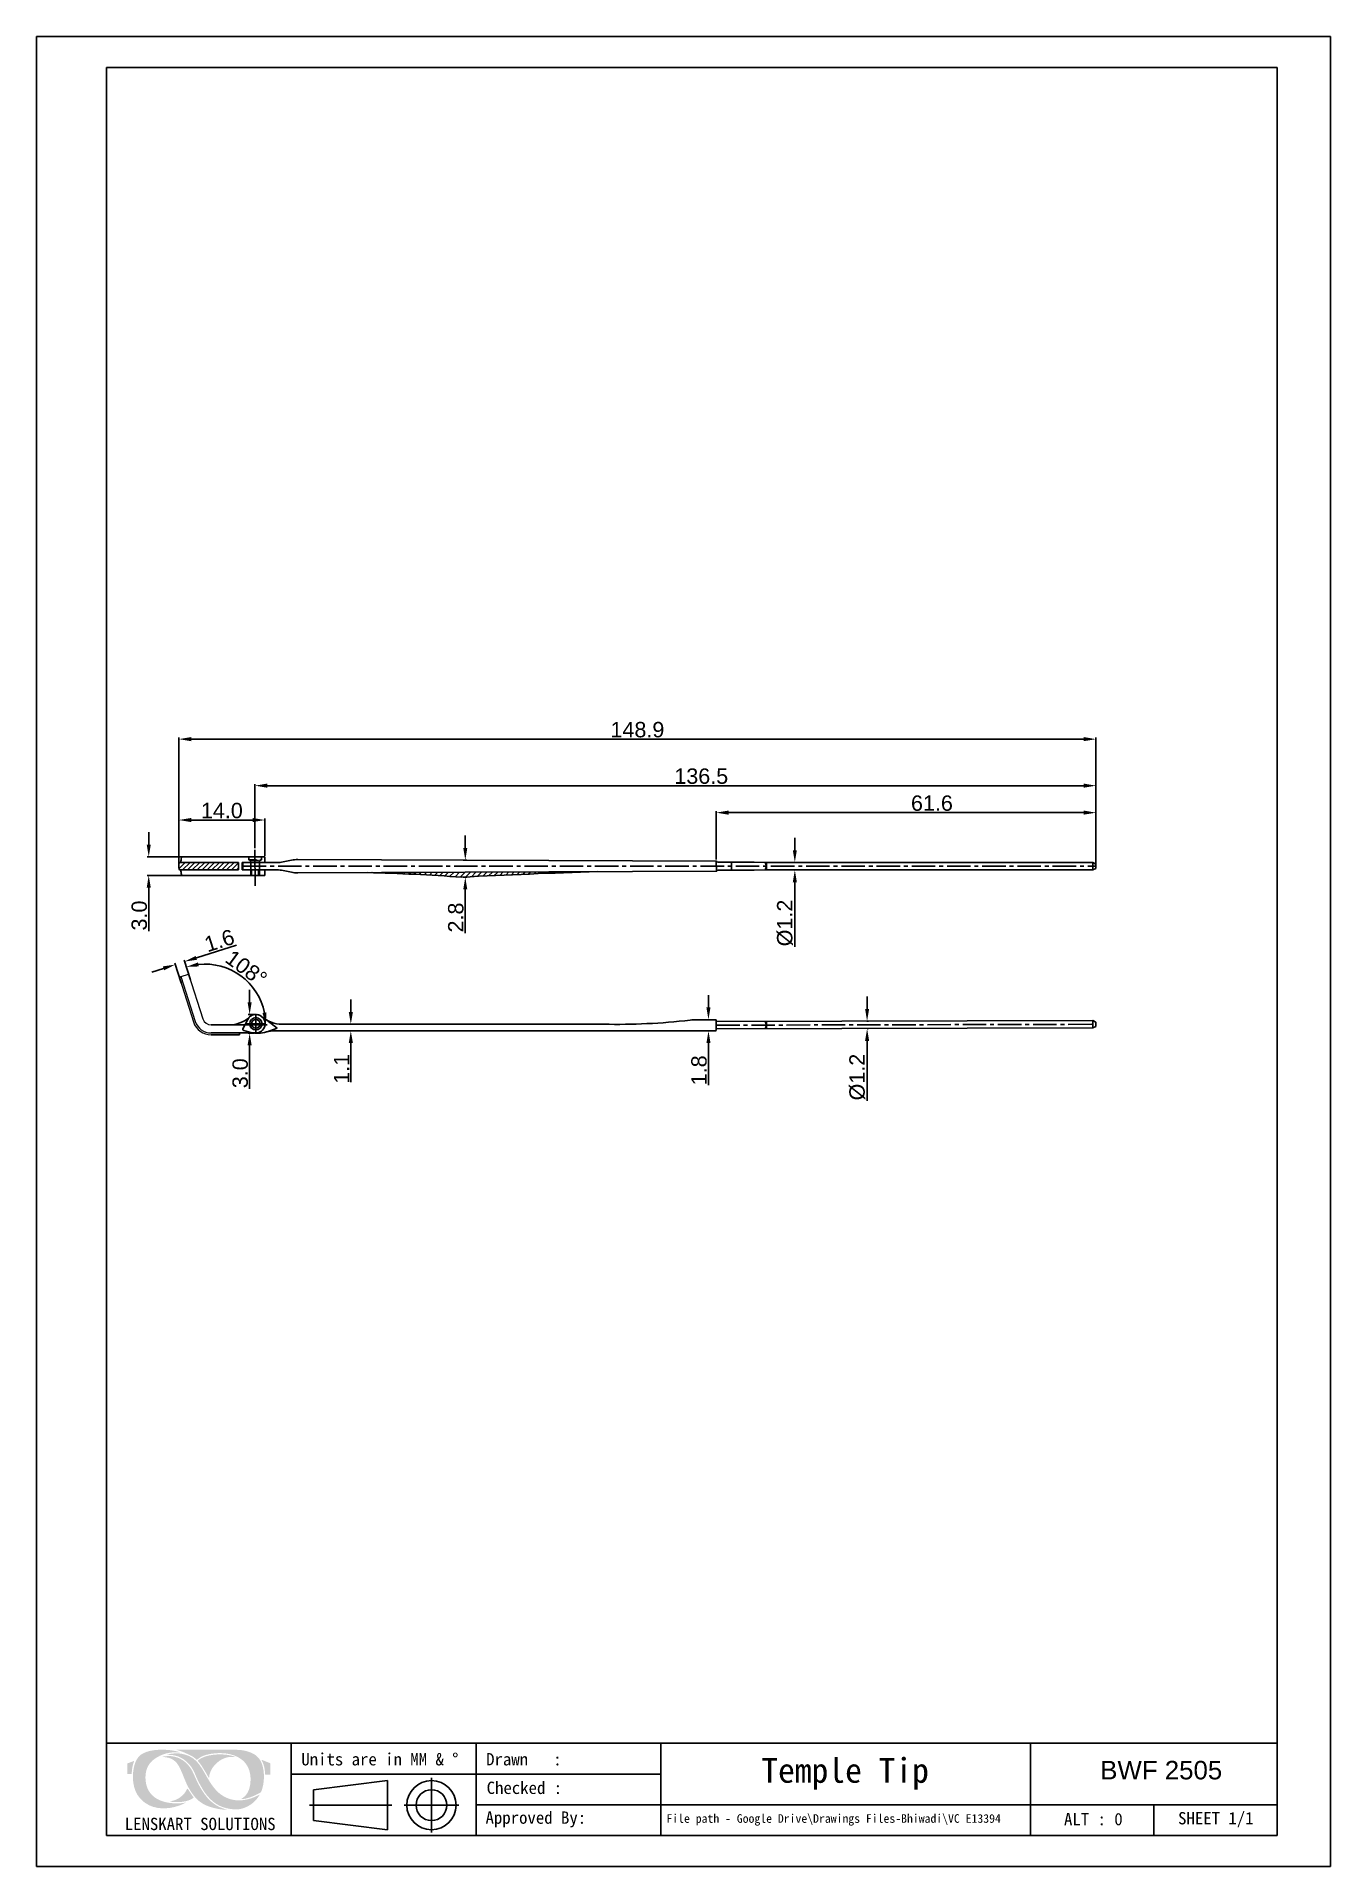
# Model space of a CAD drawing. Header units: inches. Extents: x 46 to 256, y -113 to 184.
import ezdxf

# ---------------------------------------------------------------- set-up
doc = ezdxf.new("R2010")
doc.units = ezdxf.units.IN
doc.header["$MEASUREMENT"] = 0
for name, pattern in [('CENTER2', [28.575, 19.05, -3.175, 3.175, -3.175]), ('HIDDEN', [9.525, 6.35, -3.175]), ('HIDDEN2', [0.1875, 0.125, -0.0625])]:
    doc.linetypes.add(name, pattern=pattern)
for name, color, linetype in [('Center Line', 2, 'CENTER2'), ('Dimension', 3, 'Continuous'), ('Hidden Line', 1, 'HIDDEN2'), ('图框-线条', 7, 'Continuous')]:
    doc.layers.add(name, color=color, linetype=linetype)
doc.layers.add('绘图层', color=7, linetype='Continuous', lineweight=15)
doc.styles.get("Standard").update_dxf_attribs({"font": 'arial.ttf'})
doc.styles.add('宋体', font='SimSun.ttf')
doc.dimstyles.get("Standard").update_dxf_attribs({"dimtxt": 0.18, "dimasz": 0.18, "dimexe": 0.18, "dimexo": 0.0625, "dimgap": 0.09, "dimtad": 0, "dimtih": 1, "dimtoh": 1, "dimdec": 4, "dimzin": 0, "dimdsep": 46, "dimtxsty": 'Standard', "dimcen": 0.09, "dimadec": 0, "dimazin": 0, "dimtfac": 1, "dimtdec": 4, "dimtofl": 0, "dimtmove": 0, "dimatfit": 3, "dimfxl": 1, "dimtolj": 1, "dimtzin": 0, "dimarcsym": 0})
doc.dimstyles.new('Standard$0', dxfattribs={"dimtxt": 2.3, "dimasz": 2, "dimexe": 1, "dimexo": 1, "dimgap": 1, "dimtad": 1, "dimdec": 1, "dimzin": 0, "dimdsep": 46, "dimtxsty": 'Standard', "dimcen": 0, "dimclrd": 4, "dimclre": 4, "dimclrt": 4, "dimadec": 1, "dimazin": 0, "dimtfac": 1, "dimtdec": 1, "dimtofl": 0, "dimtmove": 0, "dimatfit": 0, "dimfxl": 1, "dimtfillclr": 256, "dimtolj": 1, "dimtzin": 0, "dimlwd": -1, "dimlwe": -1, "dimarcsym": 1})

# ---------------------------------------------------------------- blocks, each defined once
blk = doc.blocks.new('*D22')
at = {"layer": 'Defpoints', "color": 0, "transparency": 16777216}
for p in [(217.6, 57.68), (155.97, 49.84, -1.58), (217.6, 48.99, -1.58)]:
    blk.add_point(p, dxfattribs=at)
at = {"layer": 'Dimension', "color": 3, "transparency": 16777216}
for p, q in [((155.97, 50.09), (155.97, 57.93)), ((157.97, 57.68), (215.6, 57.68)), ((217.6, 49.24), (217.6, 57.93))]:
    blk.add_line(p, q, dxfattribs=at)
for points in [[(157.97, 58.02), (157.97, 57.35), (155.97, 57.68)], [(215.6, 58.02), (215.6, 57.35), (217.6, 57.68)]]:
    blk.add_solid(points, dxfattribs=at)
at = {"layer": 'Dimension', "transparency": 16777216, "insert": (190.97, 59.21), "char_height": 2.5, "attachment_point": 5}
blk.add_mtext('\\A1;61.6', dxfattribs=at)
blk = doc.blocks.new('*D23')
at = {"layer": 'Defpoints', "color": 0, "transparency": 16777216}
for p in [(81.09, 62.06), (81.09, 51.65, -418.93), (217.6, 48.99, -293.95)]:
    blk.add_point(p, dxfattribs=at)
at = {"layer": 'Dimension', "color": 3, "transparency": 16777216}
for p, q in [((81.09, 51.9), (81.09, 62.31)), ((215.6, 62.06), (83.09, 62.06)), ((217.6, 49.24), (217.6, 62.31))]:
    blk.add_line(p, q, dxfattribs=at)
for points in [[(83.09, 62.4), (83.09, 61.73), (81.09, 62.06)], [(215.6, 62.4), (215.6, 61.73), (217.6, 62.06)]]:
    blk.add_solid(points, dxfattribs=at)
at = {"layer": 'Dimension', "transparency": 16777216, "insert": (153.53, 63.59), "char_height": 2.5, "attachment_point": 5}
blk.add_mtext('\\A1;136.5', dxfattribs=at)
blk = doc.blocks.new('*D21')
at = {"layer": 'Defpoints', "color": 0, "transparency": 16777216}
for p in [(165.69, 48.39), (165.73, 49.59), (168.72, 48.39)]:
    blk.add_point(p, dxfattribs=at)
at = {"layer": 'Dimension', "color": 3, "transparency": 16777216}
for p, q in [((168.72, 51.59), (168.72, 53.59)), ((165.94, 48.39), (168.97, 48.39)), ((165.98, 49.59), (168.97, 49.59)), ((168.72, 46.39), (168.72, 35.9))]:
    blk.add_line(p, q, dxfattribs=at)
for points in [[(168.39, 51.59), (169.05, 51.59), (168.72, 49.59)], [(168.39, 46.39), (169.05, 46.39), (168.72, 48.39)]]:
    blk.add_solid(points, dxfattribs=at)
at = {"layer": 'Dimension', "transparency": 16777216, "insert": (167.12, 39.77), "char_height": 2.5, "attachment_point": 5, "rotation": 90}
blk.add_mtext('\\A1;%%c1.2', dxfattribs=at)
blk = doc.blocks.new('*D24')
at = {"layer": 'Defpoints', "color": 0, "transparency": 16777216}
for p in [(217.6, 69.61), (68.74, 49, 293.95), (217.6, 48.99, 293.95)]:
    blk.add_point(p, dxfattribs=at)
at = {"layer": 'Dimension', "color": 3, "transparency": 16777216}
for p, q in [((68.74, 49.25), (68.74, 69.86)), ((70.74, 69.61), (215.6, 69.61)), ((217.6, 49.24), (217.6, 69.86))]:
    blk.add_line(p, q, dxfattribs=at)
for points in [[(70.74, 69.95), (70.74, 69.28), (68.74, 69.61)], [(215.6, 69.95), (215.6, 69.28), (217.6, 69.61)]]:
    blk.add_solid(points, dxfattribs=at)
at = {"layer": 'Dimension', "transparency": 16777216, "insert": (143.17, 71.14), "char_height": 2.5, "attachment_point": 5}
blk.add_mtext('\\A1;148.9', dxfattribs=at)
blk = doc.blocks.new('*U18')
at = {"layer": 'Center Line', "color": 0, "ltscale": 3, "transparency": 16777216}
for p, q in [((-0.82, 0), (-0.14, 0)), ((0, 0.14), (0, 0.82)), ((0.14, 0), (0.82, 0)), ((0, -0.82), (0, -0.14))]:
    blk.add_line(p, q, dxfattribs=at)
at = {"layer": 'Center Line', "color": 0, "linetype": 'Continuous', "ltscale": 3, "transparency": 16777216}
for p, q in [((-0.07, 0), (0.07, 0)), ((0, -0.07), (0, 0.07))]:
    blk.add_line(p, q, dxfattribs=at)
blk = doc.blocks.new('*U20')
at = {"layer": 'Center Line', "color": 0, "ltscale": 3, "transparency": 16777216}
for p, q in [((-1.62, 0), (-0.3, 0)), ((0, 0.3), (0, 1.62)), ((0.3, 0), (1.62, 0)), ((0, -1.62), (0, -0.3))]:
    blk.add_line(p, q, dxfattribs=at)
at = {"layer": 'Center Line', "color": 0, "linetype": 'Continuous', "ltscale": 3, "transparency": 16777216}
for p, q in [((-0.15, 0), (0.15, 0)), ((0, -0.15), (0, 0.15))]:
    blk.add_line(p, q, dxfattribs=at)
blk = doc.blocks.new('*D25')
at = {"layer": 'Defpoints', "color": 0, "transparency": 16777216}
for p in [(93.01, 23.34, 295.53), (93.01, 22.27, 295.53), (96.65, 22.27)]:
    blk.add_point(p, dxfattribs=at)
at = {"layer": 'Dimension', "color": 3, "transparency": 16777216}
for p, q in [((96.65, 25.34), (96.65, 27.34)), ((93.26, 23.34), (96.9, 23.34)), ((93.26, 22.27), (96.9, 22.27)), ((96.65, 20.27), (96.65, 13.93))]:
    blk.add_line(p, q, dxfattribs=at)
for points in [[(96.32, 25.34), (96.99, 25.34), (96.65, 23.34)], [(96.32, 20.27), (96.99, 20.27), (96.65, 22.27)]]:
    blk.add_solid(points, dxfattribs=at)
at = {"layer": 'Dimension', "transparency": 16777216, "insert": (95.15, 16.1), "char_height": 2.5, "attachment_point": 5, "rotation": 90}
blk.add_mtext('\\A1;1.1', dxfattribs=at)
blk = doc.blocks.new('*D26')
at = {"layer": 'Defpoints', "color": 0, "transparency": 16777216}
for p in [(155.26, 24.07, 295.53), (154.7, 22.27), (155.26, 22.27, 295.53)]:
    blk.add_point(p, dxfattribs=at)
at = {"layer": 'Dimension', "color": 3, "transparency": 16777216}
for p, q in [((154.7, 26.07), (154.7, 28.07)), ((155.01, 24.07), (154.45, 24.07)), ((155.01, 22.27), (154.45, 22.27)), ((154.7, 20.27), (154.7, 13.45))]:
    blk.add_line(p, q, dxfattribs=at)
for points in [[(154.37, 26.07), (155.03, 26.07), (154.7, 24.07)], [(154.37, 20.27), (155.03, 20.27), (154.7, 22.27)]]:
    blk.add_solid(points, dxfattribs=at)
at = {"layer": 'Dimension', "transparency": 16777216, "insert": (153.17, 15.86), "char_height": 2.5, "attachment_point": 5, "rotation": 90}
blk.add_mtext('\\A1;1.8', dxfattribs=at)
blk = doc.blocks.new('*D27')
at = {"layer": 'Defpoints', "color": 0, "transparency": 16777216}
for p in [(180.18, 23.83, 295.53), (180.19, 22.63, 295.53), (180.45, 22.63)]:
    blk.add_point(p, dxfattribs=at)
at = {"layer": 'Dimension', "color": 3, "transparency": 16777216}
for p, q in [((180.45, 25.83), (180.45, 27.83)), ((180.43, 23.83), (180.7, 23.83)), ((180.44, 22.63), (180.7, 22.63)), ((180.45, 20.63), (180.45, 10.89))]:
    blk.add_line(p, q, dxfattribs=at)
for points in [[(180.12, 25.83), (180.78, 25.83), (180.45, 23.83)], [(180.12, 20.63), (180.78, 20.63), (180.45, 22.63)]]:
    blk.add_solid(points, dxfattribs=at)
at = {"layer": 'Dimension', "transparency": 16777216, "insert": (178.86, 14.76), "char_height": 2.5, "attachment_point": 5, "rotation": 90}
blk.add_mtext('\\A1;%%c1.2', dxfattribs=at)
blk = doc.blocks.new('*D28')
at = {"layer": 'Defpoints', "color": 0, "transparency": 16777216}
for p in [(81.24, 24.92, 295.53), (80.23, 21.9), (81.24, 21.9, 295.53)]:
    blk.add_point(p, dxfattribs=at)
at = {"layer": 'Dimension', "color": 3, "transparency": 16777216}
for p, q in [((80.23, 26.92), (80.23, 28.92)), ((80.99, 24.92), (79.98, 24.92)), ((80.99, 21.9), (79.98, 21.9)), ((80.23, 19.9), (80.23, 12.86))]:
    blk.add_line(p, q, dxfattribs=at)
for points in [[(79.89, 26.92), (80.56, 26.92), (80.23, 24.92)], [(79.89, 19.9), (80.56, 19.9), (80.23, 21.9)]]:
    blk.add_solid(points, dxfattribs=at)
at = {"layer": 'Dimension', "transparency": 16777216, "insert": (78.7, 15.38), "char_height": 2.5, "attachment_point": 5, "rotation": 90}
blk.add_mtext('\\A1;3.0', dxfattribs=at)
blk = doc.blocks.new('*D29')
at = {"layer": 'Defpoints', "color": 0, "transparency": 16777216}
for p in [(69.68, 33.51), (69.18, 29.81, 295.53), (70.7, 30.3, 295.53)]:
    blk.add_point(p, dxfattribs=at)
at = {"layer": 'Dimension', "color": 3, "transparency": 16777216}
for p, q in [((71.58, 34.11), (78.07, 36.19)), ((69.1, 30.05), (68.08, 33.26)), ((70.62, 30.54), (69.6, 33.74)), ((66.25, 32.41), (64.34, 31.8))]:
    blk.add_line(p, q, dxfattribs=at)
for points in [[(66.15, 32.73), (66.35, 32.09), (68.15, 33.02)], [(71.48, 34.43), (71.68, 33.8), (69.68, 33.51)]]:
    blk.add_solid(points, dxfattribs=at)
at = {"layer": 'Dimension', "transparency": 16777216, "insert": (75.32, 36.91), "char_height": 2.5, "attachment_point": 5, "rotation": 17.7021}
blk.add_mtext('\\A1;1.6', dxfattribs=at)
blk = doc.blocks.new('*D30')
at = {"layer": 'Defpoints', "color": 0, "transparency": 16777216}
for p in [(70.33, 31.47, 295.53), (80.97, 29.02), (72.65, 24.19, 295.53), (73.98, 23.22, 295.53), (76.85, 23.22, 295.53)]:
    blk.add_point(p, dxfattribs=at)
at = {"layer": 'Dimension', "color": 3, "transparency": 16777216}
for p, q in [((70.25, 31.71), (69.88, 32.87)), ((77.1, 23.22), (83.09, 23.22))]:
    blk.add_line(p, q, dxfattribs=at)
blk.add_arc((72.96, 23.22), 9.88, 11.6145, 96.0876, dxfattribs=at)
for points in [[(71.98, 32.72), (71.84, 33.37), (69.95, 32.64)], [(82.97, 25.24), (82.31, 25.18), (82.84, 23.22)]]:
    blk.add_solid(points, dxfattribs=at)
at = {"layer": 'Dimension', "transparency": 16777216, "insert": (79.69, 32.43), "char_height": 2.5, "attachment_point": 5, "rotation": 323.851}
blk.add_mtext('\\A1;108°', dxfattribs=at)
blk = doc.blocks.new('*D31')
at = {"layer": 'Defpoints', "color": 0, "transparency": 16777216}
for p in [(68.74, 56.48), (68.74, 49), (82.7, 50.4)]:
    blk.add_point(p, dxfattribs=at)
at = {"layer": 'Dimension', "color": 3, "transparency": 16777216}
for p, q in [((68.74, 49.25), (68.74, 56.73)), ((80.7, 56.48), (70.74, 56.48)), ((82.7, 50.65), (82.7, 56.73))]:
    blk.add_line(p, q, dxfattribs=at)
for points in [[(70.74, 56.82), (70.74, 56.15), (68.74, 56.48)], [(80.7, 56.82), (80.7, 56.15), (82.7, 56.48)]]:
    blk.add_solid(points, dxfattribs=at)
at = {"layer": 'Dimension', "transparency": 16777216, "insert": (75.72, 58.01), "char_height": 2.5, "attachment_point": 5}
blk.add_mtext('\\A1;14.0', dxfattribs=at)
blk = doc.blocks.new('*D32')
at = {"layer": 'Defpoints', "color": 0, "transparency": 16777216}
for p in [(69.94, 50.5), (63.85, 47.5), (69.94, 47.5)]:
    blk.add_point(p, dxfattribs=at)
at = {"layer": 'Dimension', "color": 3, "transparency": 16777216}
for p, q in [((63.85, 52.5), (63.85, 54.5)), ((69.69, 50.5), (63.6, 50.5)), ((69.69, 47.5), (63.6, 47.5)), ((63.85, 45.5), (63.85, 38.46))]:
    blk.add_line(p, q, dxfattribs=at)
for points in [[(63.52, 52.5), (64.18, 52.5), (63.85, 50.5)], [(63.52, 45.5), (64.18, 45.5), (63.85, 47.5)]]:
    blk.add_solid(points, dxfattribs=at)
at = {"layer": 'Dimension', "transparency": 16777216, "insert": (62.32, 40.98), "char_height": 2.5, "attachment_point": 5, "rotation": 90}
blk.add_mtext('\\A1;3.0', dxfattribs=at)
blk = doc.blocks.new('*D33')
at = {"layer": 'Defpoints', "color": 0, "transparency": 16777216}
for p in [(114.65, 49.96), (114.64, 47.21), (115.23, 47.21)]:
    blk.add_point(p, dxfattribs=at)
at = {"layer": 'Dimension', "color": 3, "transparency": 16777216}
for p, q in [((115.23, 51.96), (115.23, 53.96)), ((114.9, 49.96), (115.48, 49.96)), ((114.89, 47.21), (115.48, 47.21)), ((115.23, 45.21), (115.23, 38.11))]:
    blk.add_line(p, q, dxfattribs=at)
for points in [[(114.9, 51.96), (115.56, 51.96), (115.23, 49.96)], [(114.9, 45.21), (115.56, 45.21), (115.23, 47.21)]]:
    blk.add_solid(points, dxfattribs=at)
at = {"layer": 'Dimension', "transparency": 16777216, "insert": (113.7, 40.66), "char_height": 2.5, "attachment_point": 5, "rotation": 90}
blk.add_mtext('\\A1;2.8', dxfattribs=at)

msp = doc.modelspace()

# ---------------------------------------------------------------- hatches: boundary and pattern name
at = {"ltscale": 2}
h = msp.add_hatch(dxfattribs=at)
h.set_pattern_fill('ANSI31', color=6, scale=4.5)
h.set_pattern_definition([(45, (-2664.9065, 514.4297), (-0.39774756, 0.39774756), [])])
h.paths.add_polyline_path([(68.93, 49.61, 0.357618), (68.79, 49.49, 0.098828), (68.79, 48.51, 0.357618), (68.93, 48.39), (78.43, 48.39), (78.43, 49.61)])
h = msp.add_hatch()
h.set_pattern_fill('ANSI31', color=6, scale=5)
h.set_pattern_definition([(45, (-2664.9065, 514.4297), (-0.44194174, 0.44194174), [])])
h.paths.add_polyline_path([(114.64, 47.21, -0.004716), (136.71, 48.11), (99.38, 47.96, -0.012412)])
at = {"layer": '图框-线条', "lineweight": 0, "ltscale": 0.1}
h = msp.add_hatch(color=252, dxfattribs=at)
edge = h.paths.add_edge_path()
edge.add_spline(control_points=[(60.35, -96.66), (60.35, -96.66), (60.35, -98.37), (60.35, -98.37), (60.35, -98.37), (60.35, -98.37), (61.06, -98.37), (61.06, -98.37), (61.06, -98.37), (61.12, -97.97), (61.12, -97.62), (61.2, -97.23), (61.2, -97.23), (61.27, -96.88), (61.38, -96.53), (61.5, -96.22), (61.5, -96.22), (61.5, -96.22), (60.35, -96.66), (60.35, -96.66)], knot_values=[0, 0, 0, 0, 0.166667, 0.166667, 0.166667, 0.166667, 0.333333, 0.333333, 0.333333, 0.333333, 0.5, 0.5, 0.5, 0.5, 0.666667, 0.666667, 0.666667, 0.666667, 1, 1, 1, 1], degree=3, periodic=0)
edge = h.paths.add_edge_path()
edge.add_spline(control_points=[(82.75, -98.45), (82.75, -98.45), (83.56, -98.46), (83.56, -98.46), (83.56, -98.46), (83.56, -98.46), (83.56, -96.6), (83.56, -96.6), (83.56, -96.6), (83.56, -96.6), (82.15, -96.04), (82.15, -96.04), (82.15, -96.04), (82.3, -96.4), (82.46, -96.66), (82.57, -97.11), (82.57, -97.11), (82.68, -97.56), (82.71, -97.96), (82.75, -98.45)], knot_values=[0, 0, 0, 0, 0.166667, 0.166667, 0.166667, 0.166667, 0.333333, 0.333333, 0.333333, 0.333333, 0.5, 0.5, 0.5, 0.5, 0.666667, 0.666667, 0.666667, 0.666667, 1, 1, 1, 1], degree=3, periodic=0)
edge = h.paths.add_edge_path(flags=17)
edge.add_spline(control_points=[(67.27, -102.79), (67.4, -102.9), (68.23, -102.92), (68.37, -102.92), (68.37, -102.92), (69.25, -102.95), (70.57, -102.73), (71.15, -102.18), (71.15, -102.18), (71.09, -102.1), (71.06, -102.06), (71.01, -101.99), (71.01, -101.99), (71.01, -101.99), (70.14, -100.71), (70.14, -100.71), (70.14, -100.71), (69.93, -100.97), (69.83, -101.46), (69.03, -102.08), (69.03, -102.08), (68.56, -102.44), (68, -102.69), (67.27, -102.79)], knot_values=[0, 0, 0, 0, 0.142857, 0.142857, 0.142857, 0.142857, 0.285714, 0.285714, 0.285714, 0.285714, 0.428571, 0.428571, 0.428571, 0.428571, 0.571429, 0.571429, 0.571429, 0.571429, 0.714286, 0.714286, 0.714286, 0.714286, 1, 1, 1, 1], degree=3, periodic=0)
edge = h.paths.add_edge_path(flags=17)
edge.add_spline(control_points=[(71.82, -96.22), (71.87, -96.3), (71.88, -96.29), (71.94, -96.36), (71.94, -96.36), (72.59, -97.1), (73.52, -98.89), (73.64, -99.02), (73.64, -99.02), (73.7, -97.52), (74.95, -96.21), (76.19, -95.78), (76.19, -95.78), (76.84, -95.55), (77.19, -95.55), (77.91, -95.61), (77.91, -95.61), (77.67, -95.42), (76.66, -95.25), (76.41, -95.23), (76.41, -95.23), (75.2, -95.09), (73.44, -95.2), (72.36, -95.81), (72.36, -95.81), (72.19, -95.9), (71.88, -96.1), (71.82, -96.22)], knot_values=[0, 0, 0, 0, 0.125, 0.125, 0.125, 0.125, 0.25, 0.25, 0.25, 0.25, 0.375, 0.375, 0.375, 0.375, 0.5, 0.5, 0.5, 0.5, 0.625, 0.625, 0.625, 0.625, 0.75, 0.75, 0.75, 0.75, 1, 1, 1, 1], degree=3, periodic=0)
edge = h.paths.add_edge_path()
edge.add_spline(control_points=[(71.24, -98.57), (70.83, -97.65), (70.71, -97.4), (70.07, -96.71), (70.07, -96.71), (69.19, -95.77), (67.85, -95.3), (66.52, -95.48), (66.52, -95.48), (66.43, -95.49), (66.36, -95.5), (66.27, -95.52), (66.27, -95.52), (66.27, -95.52), (66.04, -95.59), (66.04, -95.59), (66.04, -95.59), (66.81, -95.62), (67.4, -95.74), (67.91, -96.12), (67.91, -96.12), (68.42, -96.5), (68.61, -96.81), (68.94, -97.47), (68.94, -97.47), (69.47, -98.55), (69.82, -99.76), (70.42, -100.76), (70.42, -100.76), (71.05, -101.83), (71.66, -102.61), (72.72, -103.23), (72.72, -103.23), (73.58, -103.73), (75.37, -104.2), (76.56, -104.15), (76.56, -104.15), (76.42, -104.09), (76.24, -104.06), (76.08, -104.01), (76.08, -104.01), (73.87, -103.34), (72.59, -101.46), (71.62, -99.4), (71.62, -99.4), (71.49, -99.13), (71.37, -98.85), (71.24, -98.57)], knot_values=[0, 0, 0, 0, 0.076923, 0.076923, 0.076923, 0.076923, 0.153846, 0.153846, 0.153846, 0.153846, 0.230769, 0.230769, 0.230769, 0.230769, 0.307692, 0.307692, 0.307692, 0.307692, 0.384615, 0.384615, 0.384615, 0.384615, 0.461538, 0.461538, 0.461538, 0.461538, 0.538462, 0.538462, 0.538462, 0.538462, 0.615385, 0.615385, 0.615385, 0.615385, 0.692308, 0.692308, 0.692308, 0.692308, 0.769231, 0.769231, 0.769231, 0.769231, 0.846154, 0.846154, 0.846154, 0.846154, 1, 1, 1, 1], degree=3, periodic=0)
edge = h.paths.add_edge_path()
edge.add_spline(control_points=[(81.86, -101.72), (81.83, -101.72), (81.01, -102.11), (80.84, -102.17), (80.84, -102.17), (80.49, -102.31), (80.07, -102.44), (79.68, -102.51), (79.68, -102.51), (78.71, -102.7), (77.99, -102.7), (77.06, -102.43), (77.06, -102.43), (75.47, -101.97), (74.55, -100.85), (73.81, -99.7), (73.81, -99.7), (72.48, -97.64), (71.95, -95.65), (69.4, -95.11), (69.4, -95.11), (68.97, -95.02), (68.46, -94.98), (68, -95.02), (68, -95.02), (67.7, -95.04), (66.98, -95.11), (66.76, -95.24), (66.76, -95.24), (67.88, -95.22), (68.76, -95.44), (69.56, -96.01), (69.56, -96.01), (71.21, -97.19), (71.26, -98.43), (72.13, -99.98), (72.13, -99.98), (72.54, -100.72), (72.84, -101.29), (73.41, -101.96), (73.41, -101.96), (74.6, -103.35), (75.86, -103.97), (77.8, -104.11), (77.8, -104.11), (78.74, -104.18), (79.68, -103.77), (80.3, -103.38), (80.3, -103.38), (80.73, -103.11), (81.07, -102.77), (81.39, -102.4), (81.39, -102.4), (81.55, -102.21), (81.73, -101.93), (81.86, -101.72)], knot_values=[0, 0, 0, 0, 0.066667, 0.066667, 0.066667, 0.066667, 0.133333, 0.133333, 0.133333, 0.133333, 0.2, 0.2, 0.2, 0.2, 0.266667, 0.266667, 0.266667, 0.266667, 0.333333, 0.333333, 0.333333, 0.333333, 0.4, 0.4, 0.4, 0.4, 0.466667, 0.466667, 0.466667, 0.466667, 0.533333, 0.533333, 0.533333, 0.533333, 0.6, 0.6, 0.6, 0.6, 0.666667, 0.666667, 0.666667, 0.666667, 0.733333, 0.733333, 0.733333, 0.733333, 0.8, 0.8, 0.8, 0.8, 0.866667, 0.866667, 0.866667, 0.866667, 1, 1, 1, 1], degree=3, periodic=0)
edge = h.paths.add_edge_path()
edge.add_spline(control_points=[(71.67, -96.06), (72.23, -95.62), (72.39, -95.48), (73.21, -95.25), (73.21, -95.25), (75.08, -94.73), (77.49, -94.87), (78.96, -96.02), (78.96, -96.02), (79.76, -96.65), (80.42, -97.75), (80.38, -99.3), (80.38, -99.3), (80.35, -100.45), (80.07, -101.55), (79.17, -102.21), (79.17, -102.21), (79.11, -102.25), (78.86, -102.41), (78.8, -102.43), (78.8, -102.43), (79.69, -102.48), (81.08, -101.88), (81.82, -101.46), (81.82, -101.46), (82.1, -101.3), (82.07, -101.33), (82.19, -101.01), (82.19, -101.01), (82.65, -99.75), (82.67, -98), (82.24, -96.77), (82.24, -96.77), (82.05, -96.21), (81.83, -95.91), (81.47, -95.54), (81.47, -95.54), (80.71, -94.78), (79.19, -94.43), (78.1, -94.43), (78.1, -94.43), (74.88, -94.43), (71.57, -94.39), (68.36, -94.43), (68.36, -94.43), (68.6, -94.53), (69.01, -94.63), (69.28, -94.73), (69.28, -94.73), (69.55, -94.82), (70.73, -95.38), (70.97, -95.52), (70.97, -95.52), (71.29, -95.71), (71.61, -96.02), (71.67, -96.06)], knot_values=[0, 0, 0, 0, 0.066667, 0.066667, 0.066667, 0.066667, 0.133333, 0.133333, 0.133333, 0.133333, 0.2, 0.2, 0.2, 0.2, 0.266667, 0.266667, 0.266667, 0.266667, 0.333333, 0.333333, 0.333333, 0.333333, 0.4, 0.4, 0.4, 0.4, 0.466667, 0.466667, 0.466667, 0.466667, 0.533333, 0.533333, 0.533333, 0.533333, 0.6, 0.6, 0.6, 0.6, 0.666667, 0.666667, 0.666667, 0.666667, 0.733333, 0.733333, 0.733333, 0.733333, 0.8, 0.8, 0.8, 0.8, 0.866667, 0.866667, 0.866667, 0.866667, 1, 1, 1, 1], degree=3, periodic=0)
edge = h.paths.add_edge_path()
edge.add_spline(control_points=[(69.89, -103.01), (69.75, -103), (69.48, -103.06), (69.32, -103.08), (69.32, -103.08), (66.75, -103.32), (63.71, -102.64), (63.35, -99.5), (63.35, -99.5), (63.18, -98.03), (63.63, -96.7), (64.81, -95.9), (64.81, -95.9), (65.98, -95.09), (67.16, -94.77), (68.89, -94.82), (68.89, -94.82), (68.89, -94.82), (68.19, -94.63), (68.19, -94.63), (68.19, -94.63), (66.66, -94.3), (64.38, -94.29), (63.03, -94.96), (63.03, -94.96), (62.26, -95.34), (61.84, -95.91), (61.55, -96.86), (61.55, -96.86), (61.05, -98.48), (61.19, -100.98), (62.41, -102.26), (62.41, -102.26), (62.57, -102.42), (62.64, -102.54), (62.83, -102.68), (62.83, -102.68), (63.02, -102.84), (63.05, -102.89), (63.29, -103.06), (63.29, -103.06), (64.87, -104.17), (66.92, -104.11), (68.72, -103.51), (68.72, -103.51), (68.94, -103.44), (69.14, -103.35), (69.33, -103.27), (69.33, -103.27), (69.45, -103.22), (69.82, -103.03), (69.89, -103.01)], knot_values=[0, 0, 0, 0, 0.071429, 0.071429, 0.071429, 0.071429, 0.142857, 0.142857, 0.142857, 0.142857, 0.214286, 0.214286, 0.214286, 0.214286, 0.285714, 0.285714, 0.285714, 0.285714, 0.357143, 0.357143, 0.357143, 0.357143, 0.428571, 0.428571, 0.428571, 0.428571, 0.5, 0.5, 0.5, 0.5, 0.571429, 0.571429, 0.571429, 0.571429, 0.642857, 0.642857, 0.642857, 0.642857, 0.714286, 0.714286, 0.714286, 0.714286, 0.785714, 0.785714, 0.785714, 0.785714, 0.857143, 0.857143, 0.857143, 0.857143, 1, 1, 1, 1], degree=3, periodic=0)

# ---------------------------------------------------------------- linework, layer by layer
for p, q in [((246.99, 178.64), (56.99, 178.64)), ((56.99, 178.64), (56.99, -108.36)), ((246.99, -108.36), (246.99, 178.64)), ((82.7, 50.5), (69.31, 50.5)), ((81.15, 50.5), (81.1, 50.5)), ((82.7, 49.61), (82.7, 50.5)), ((78.43, 49.61), (68.93, 49.61)), ((78.43, 48.39), (68.93, 48.39)), ((78.43, 49.61), (78.43, 48.39)), ((82.7, 49.61), (79.04, 49.61)), ((79.04, 49.61, 309.94), (79.04, 48.39, 309.94)), ((82.7, 48.38), (79.04, 48.39)), ((84.76, 49.59), (79.12, 49.59)), ((79.12, 49.59), (79.12, 48.39)), ((84.66, 48.39), (79.12, 48.39)), ((82.7, 47.5), (82.7, 48.39)), ((85.66, 49.69), (87.01, 49.97)), ((85.66, 48.29), (87.01, 48.01)), ((88.05, 50.07), (155.97, 49.79)), ((88.05, 47.91), (155.97, 48.19)), ((155.97, 49.79), (155.98, 48.19)), ((162.11, 49.67), (156.24, 49.67)), ((162.11, 48.32), (156.24, 48.32)), ((164.11, 49.59), (162.11, 49.67)), ((164.11, 48.39), (162.11, 48.32)), ((174.52, 49.59), (164.11, 49.59)), ((164.11, 48.39), (164.11, 49.59)), ((174.52, 48.39), (164.11, 48.39)), ((217.1, 49.59), (174.52, 49.59)), ((217.1, 48.39), (174.52, 48.39)), ((217.1, 49.59), (217.1, 48.39)), ((217.1, 49.59), (217.6, 49.34)), ((217.1, 48.39), (217.6, 48.64)), ((217.6, 49.34), (217.6, 48.64)), ((69.31, 47.5), (82.7, 47.5)), ((76.85, 23.22, 1.58), (73.98, 23.22, 1.58)), ((81.24, 21.92, 1.58), (73.98, 21.92, 1.58)), ((78.56, 21.62, 1.58), (73.98, 21.62, 1.58)), ((78.56, 21.62, 1.58), (78.56, 21.92, 1.58)), ((56.99, -93.36), (246.99, -93.36)), ((86.99, -93.36), (86.99, -108.36)), ((116.99, -93.36), (116.99, -108.36)), ((146.99, -93.36), (146.99, -108.36)), ((206.99, -108.36), (206.99, -93.36)), ((86.99, -98.36), (146.99, -98.36)), ((90.59, -100.92), (102.59, -99.42)), ((90.59, -100.92), (90.59, -105.92)), ((102.59, -99.42), (102.59, -107.42)), ((109.74, -107.86), (109.74, -98.97)), ((89.93, -103.42), (103.32, -103.42)), ((105.3, -103.42), (114.18, -103.42)), ((116.99, -103.36), (246.99, -103.36)), ((226.99, -108.36), (226.99, -103.36)), ((90.59, -105.92), (102.59, -107.42)), ((56.99, -108.36), (246.99, -108.36))]:
    msp.add_line(p, q)
at = {"lineweight": 20}
for p, q in [((68.88, 30.73, 1.58), (71.12, 23.71, 1.58)), ((69.08, 31.1, 1.58), (71.41, 23.8, 1.58)), ((69.09, 31.11, 1.58), (70.33, 31.47, 1.58)), ((70.33, 31.47, 1.58), (72.65, 24.19, 1.58))]:
    msp.add_line(p, q, dxfattribs=at)
at = {"ltscale": 1000}
for p, q in [((79.13, 22.6, 1.58), (79.91, 24.12, 1.58)), ((83.01, 23.99, 1.58), (84.72, 22.71, 1.58)), ((155.86, 24.07, 1.58), (152.83, 24.07, 1.58)), ((155.96, 23.98, 1.58), (155.96, 22.38, 1.58)), ((155.96, 23.77, 1.58), (217.1, 23.93, 1.58)), ((164.1, 23.79, 1.58), (164.1, 22.59, 1.58)), ((217.09, 23.93, 1.58), (217.1, 22.73, 1.58)), ((217.09, 23.93, 1.58), (217.6, 23.68, 1.58)), ((79.26, 22.32, 1.58), (80.43, 22.01, 1.58)), ((84.72, 22.71, 1.58), (83.09, 22.12, 1.58)), ((142.22, 22.27, 1.58), (84.3, 22.27, 1.58)), ((137.71, 23.35, 1.58), (85.48, 23.34, 1.58)), ((146.6, 22.25, 1.58), (155.87, 22.27, 1.58)), ((217.1, 22.73, 1.58), (155.96, 22.57, 1.58)), ((217.1, 22.73, 1.58), (217.6, 22.98, 1.58)), ((217.6, 23.68, 1.58), (217.6, 22.98, 1.58))]:
    msp.add_line(p, q, dxfattribs=at)
msp.add_lwpolyline([(45.65, -113.36), (255.65, -113.36), (255.65, 183.64), (45.65, 183.64)], close=True)
for centre, radius in [((81.24, 23.42, 1.58), 1), ((109.74, -103.42), 4), ((109.74, -103.42), 2.5)]:
    msp.add_circle(centre, radius)
msp.add_circle((81.24, 23.42, 1.58), 0.7, dxfattribs=at)
msp.add_circle((81.24, 23.42, 1.58), 0.7, dxfattribs=at)
for centre, radius, start, end in [((69.31, 50.35), 0.15, 90, 169.5243), ((71.24, 49), 2.5, 168.7118, 191.2882), ((68.93, 49.46), 0.15, 90, 168.7118), ((68.93, 48.54), 0.15, 191.2882, 270), ((76.61, 49), 7.57, 169.5243, 175.3811), ((76.61, 49), 7.57, 184.6189, 190.4757), ((69.31, 47.65), 0.15, 190.4757, 270), ((84.66, 54.59), 5, 270, 281.5604), ((84.66, 43.39), 5, 78.4396, 90), ((88.02, 45.07), 5, 89.5876, 101.5604), ((88.02, 52.91), 5, 258.4396, 270.4124), ((91.93, -259.77), 307.81, 85.7697, 88.6141), ((173.52, -1122.26), 1170.96, 91.80179, 92.88256), ((155.97, 49.64), 0.15, 40.1722, 89.7635), ((155.97, 48.34), 0.15, 270.2365, 319.8278), ((156.24, 49.87), 0.2, 220.1722, 270), ((156.24, 48.12), 0.2, 90, 139.8278), ((163.26, 48.97), 0.848, 1.4669, 48.1978), ((163.26, 49.01), 0.848, 311.8022, 358.5331), ((76.85, 28.22, 1.58), 5, 270, 312.3995), ((81.24, 23.42, 1.58), 1.5, 270, 132.3995)]:
    msp.add_arc(centre, radius, start, end)
at = {"lineweight": 20}
for centre, radius, start, end in [((69.17, 30.82, 1.58), 0.3, 106.253, 197.7021), ((73.98, 24.62, 1.58), 2.7, 197.7021, 270), ((73.98, 24.62, 1.58), 1.4, 197.7021, 270), ((73.98, 24.62, 1.58), 3, 197.7021, 270)]:
    msp.add_arc(centre, radius, start, end, dxfattribs=at)
at = {"ltscale": 1000}
for centre, radius, start, end in [((81.24, 23.42, 1.58), 1.5, 49.2181, 151.9978), ((81.24, 23.42, 1.58), 1.5, 49.2181, 82.7907), ((85.48, 28.34, 1.58), 5, 229.2181, 270), ((139.92, 126.32, 1.58), 103, 268.7674, 276.5739), ((152.85, 14.07, 1.58), 10, 90.148, 96.5739), ((155.86, 23.97, 1.58), 0.1, 0.148, 90.148), ((163.25, 23.17, 1.58), 0.848, 1.4669, 47.0659), ((79.31, 22.51, 1.58), 0.2, 152.9334, 255.4107), ((81.55, 27.07, 1.58), 5.18, 257.4868, 285.6652), ((84.3, 17.27, 1.58), 5, 90, 105.6652), ((146.55, 383.45, 1.58), 361.2, 269.3132, 270.4018), ((155.86, 22.37, 1.58), 0.1, 270.148, 0.148), ((163.25, 23.21, 1.58), 0.848, 312.7989, 358.5331)]:
    msp.add_arc(centre, radius, start, end, dxfattribs=at)
at = {"layer": 'Center Line', "ltscale": 2}
msp.add_line((81.09, 51.65, -124.98), (81.13, 45.79, 293.95), dxfattribs=at)
at = {"layer": 'Center Line', "ltscale": 0.2}
for p, q in [((79.12, 48.99), (217.6, 48.99)), ((155.96, 23.18, 1.58), (217.6, 23.33, 1.58))]:
    msp.add_line(p, q, dxfattribs=at)
at = {"layer": 'Hidden Line', "linetype": 'HIDDEN', "ltscale": 0.2}
for p, q in [((80.08, 50.5), (80.08, 50)), ((82.13, 50.5), (82.13, 50)), ((80.08, 50), (82.13, 50)), ((80.08, 50), (80.38, 49.9)), ((80.38, 49.9), (80.38, 49.61)), ((80.38, 49.9), (81.83, 49.9)), ((80.41, 48.39), (80.41, 49.59)), ((80.41, 48.39), (80.41, 47.5)), ((80.55, 48.39), (80.55, 47.5)), ((81.66, 48.39), (81.66, 47.5)), ((81.81, 48.39), (81.81, 49.59)), ((81.81, 48.39), (81.81, 47.5)), ((82.13, 50), (81.83, 49.9)), ((81.83, 49.9), (81.83, 49.61)), ((158.46, 49.67), (158.46, 48.32))]:
    msp.add_line(p, q, dxfattribs=at)

# ---------------------------------------------------------------- block references
at = {"layer": 'Center Line', "ltscale": 3}
for name in ['*U20', '*U18']:
    msp.add_blockref(name, (81.24, 23.42, 1.58), dxfattribs=at)

# ---------------------------------------------------------------- texts
at = {"insert": (228.19, -97.75), "char_height": 3, "width": 34.3483, "attachment_point": 5}
msp.add_mtext('BWF 2505', dxfattribs=at)
at = {"layer": '绘图层', "color": 7, "linetype": 'ByBlock', "lineweight": 9, "attachment_point": 5, "style": '宋体'}
for s, insert, char_height, width in [('\\pxql;{\\fNSimSun|b0|i0|c0|p49;Units are in MM & %%D}', (103.89, -95.98), 2, 30.5443), ('\\pxql;{\\fNSimSun|b0|i0|c0|p49;Drawn   : }', (133.89, -95.98), 2, 30.5443), ('{\\fNSimSun|b0|i0|c0|p49;Temple Tip}', (176.88, -98.35), 4, 58.2869), ('\\pxql;{\\fNSimSun|b0|i0|c0|p49;Checked : }', (130.15, -100.62), 2, 22.9015), ('{\\fSimSun|b0|i0|c134|p2;LENSKART SOLUTIONS}', (72.2, -106.48), 2, 58.9745), ('\\pxql;{\\fNSimSun|b0|i0|c0|p49;Approved By:}', (129.97, -105.73), 2, 22.9015), ('\\pxql;{\\fNSimSun|b0|i0|c0|p49;File path - Google Drive\\\\Drawings Files-Bhiwadi\\\\VC E13394}', (192.82, -105.81), 1.4, 89.89), ('{\\fNSimSun|b0|i0|c0|p49;ALT : 0}', (217.17, -105.7), 2, 17.2791), ('{\\fNSimSun|b0|i0|c0|p49;SHEET 1/1}', (237.05, -105.78), 2, 17.2791)]:
    msp.add_mtext(s, dxfattribs=dict(at, insert=insert, char_height=char_height, width=width))

# ---------------------------------------------------------------- dimensions: what is measured, and where the dimension line sits
at = {"layer": 'Dimension'}
for base, p1, p2, picture, middle in [((217.6, 69.61, -293.95), (68.74, 49), (217.6, 48.99), '*D24', (143.17, 71.14, -293.95)), ((68.74, 56.48), (82.7, 50.4), (68.74, 49), '*D31', (75.72, 58.01))]:
    dim = msp.add_linear_dim(base=base, p1=p1, p2=p2, dimstyle='Standard$0', override={"dimtxt": 2.5, "dimexe": 0.25, "dimexo": 0.25, "dimgap": 0.25, "dimclrd": 3, "dimclre": 3, "dimclrt": 256, "dimadec": 2, "dimtdec": 2, "dimatfit": 3}, dxfattribs=at)
    dim.commit()
    dim.dimension.update_dxf_attribs({"geometry": picture, "text_midpoint": middle})
for base, p1, p2, picture, middle in [((81.09, 62.06, 293.95), (217.6, 48.99), (81.09, 51.65, -124.98), '*D23', (153.53, 62.06, 293.95)), ((217.6, 57.68, 1.58), (155.97, 49.84, 0), (217.6, 48.99), '*D22', (190.97, 57.68, 1.58))]:
    dim = msp.add_linear_dim(base=base, p1=p1, p2=p2, dimstyle='Standard$0', override={"dimtxt": 2.5, "dimexe": 0.25, "dimexo": 0.25, "dimgap": 0.25, "dimclrd": 3, "dimclre": 3, "dimclrt": 256, "dimadec": 2, "dimtdec": 2, "dimatfit": 3}, dxfattribs=at)
    dim.commit()
    dim.dimension.update_dxf_attribs({"geometry": picture, "text_midpoint": middle, "dimtype": 160})
for base, p1, p2, override, picture, middle in [((63.85, 47.5), (69.94, 50.5), (69.94, 47.5), {"dimtxt": 2.5, "dimexe": 0.25, "dimexo": 0.25, "dimgap": 0.25, "dimclrd": 3, "dimclre": 3, "dimclrt": 256, "dimadec": 2, "dimtdec": 2, "dimatfit": 3}, '*D32', (62.32, 40.98)), ((115.2313, 47.2102), (114.6518, 49.9614), (114.6366, 47.2102), {"dimtxt": 2.5, "dimexe": 0.25, "dimexo": 0.25, "dimgap": 0.25, "dimclrd": 3, "dimclre": 3, "dimclrt": 256, "dimadec": 2, "dimtdec": 2, "dimatfit": 3}, '*D33', (113.7048, 40.6606)), ((80.23, 21.9, -293.95), (81.24, 24.92, 1.58), (81.24, 21.9, 1.58), {"dimtxt": 2.5, "dimexe": 0.25, "dimexo": 0.25, "dimgap": 0.25, "dimclrd": 3, "dimclre": 3, "dimclrt": 256, "dimadec": 2, "dimtdec": 2, "dimatfit": 3}, '*D28', (78.7, 15.38, -293.95)), ((96.65, 22.27, -293.95), (93.01, 23.34, 1.58), (93.01, 22.27, 1.58), {"dimtxt": 2.5, "dimexe": 0.25, "dimexo": 0.25, "dimgap": 0.25, "dimclrd": 3, "dimclre": 3, "dimclrt": 256, "dimadec": 2, "dimtdec": 2, "dimatfit": 3}, '*D25', (95.15, 16.1, -293.95)), ((154.7, 22.27, -293.95), (155.26, 24.07, 1.58), (155.26, 22.27, 1.58), {"dimtxt": 2.5, "dimexe": 0.25, "dimexo": 0.25, "dimgap": 0.25, "dimtad": 3, "dimclrd": 3, "dimclre": 3, "dimclrt": 256, "dimadec": 2, "dimtdec": 2, "dimatfit": 3}, '*D26', (153.17, 15.86, -293.95)), ((180.45, 22.63, -293.95), (180.18, 23.83, 1.58), (180.19, 22.63, 1.58), {"dimtxt": 2.5, "dimexe": 0.25, "dimexo": 0.25, "dimgap": 0.25, "dimpost": '%%c<>', "dimclrd": 3, "dimclre": 3, "dimclrt": 256, "dimadec": 2, "dimtdec": 2, "dimatfit": 3}, '*D27', (178.86, 14.76, -293.95))]:
    dim = msp.add_linear_dim(base=base, p1=p1, p2=p2, angle=90, dimstyle='Standard$0', override=override, dxfattribs=at)
    dim.commit()
    dim.dimension.update_dxf_attribs({"geometry": picture, "text_midpoint": middle})
dim = msp.add_linear_dim(base=(168.72, 48.39), p1=(165.73, 49.59), p2=(165.69, 48.39), angle=90, dimstyle='Standard$0', override={"dimtxt": 2.5, "dimexe": 0.25, "dimexo": 0.25, "dimgap": 0.25, "dimpost": '%%c<>', "dimclrd": 3, "dimclre": 3, "dimclrt": 256, "dimadec": 2, "dimtdec": 2, "dimatfit": 3}, dxfattribs=at)
dim.commit()
dim.dimension.update_dxf_attribs({"geometry": '*D21', "text_midpoint": (168.72, 39.77), "dimtype": 160})
dim = msp.add_aligned_dim(p1=(69.18, 29.81, 1.58), p2=(70.7, 30.3, 1.58), distance=3.37, dimstyle='Standard$0', override={"dimtxt": 2.5, "dimexe": 0.25, "dimexo": 0.25, "dimgap": 0.25, "dimclrd": 3, "dimclre": 3, "dimclrt": 256, "dimadec": 2, "dimtdec": 2, "dimatfit": 3}, dxfattribs=at)
dim.commit()
dim.dimension.update_dxf_attribs({"geometry": '*D29', "text_midpoint": (75.32, 36.91, -293.95)})
dim = msp.add_angular_dim_2l(base=(80.97, 29.02), line1=((76.85, 23.22, 1.58), (73.98, 23.22, 1.58)), line2=((70.33, 31.47, 1.58), (72.65, 24.19, 1.58)), dimstyle='Standard', override={"dimtxt": 2.5, "dimasz": 2, "dimexe": 0.25, "dimexo": 0.25, "dimgap": 0.25, "dimtad": 1, "dimtih": 0, "dimtoh": 0, "dimdec": 1, "dimcen": 0, "dimclrd": 3, "dimclre": 3, "dimclrt": 256, "dimtdec": 2, "dimtfillclr": 256, "dimlwd": 65535, "dimlwe": 65535, "dimarcsym": 1}, dxfattribs=at)
dim.commit()
dim.dimension.update_dxf_attribs({"geometry": '*D30', "text_midpoint": (79.69, 32.43, -293.95)})

doc.saveas('drawing.dxf')
